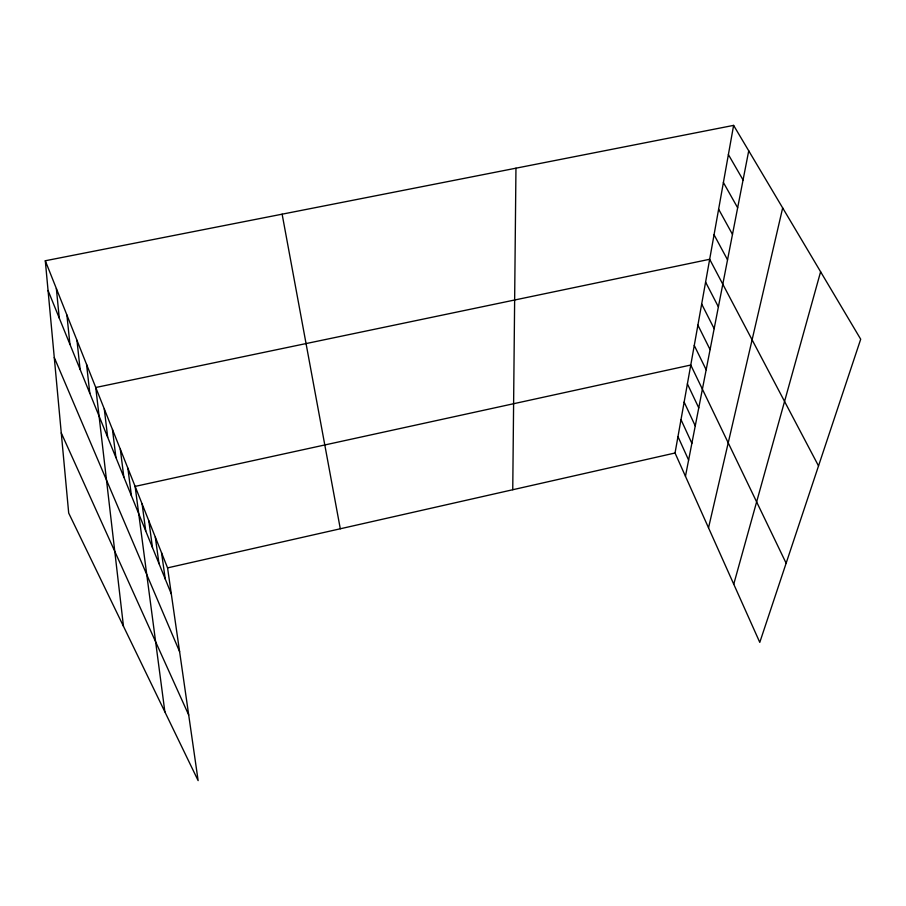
<?xml version="1.0" encoding="UTF-8"?>
<svg xmlns="http://www.w3.org/2000/svg" width="906" height="906" viewBox="0 0 906 906"><rect width="100%" height="100%" fill="white"/><g stroke="black" fill="none" stroke-linecap="round" stroke-linejoin="round"><path stroke-width="1.36" d="M512.751 489.738L515.956 168.188M733.611 125.379L860.7 339.218L759.783 642.377L675.038 453L733.611 125.379L45.3 260.758L68.697 513.079L198.131 780.621L167.565 567.881L45.3 260.758M685.457 476.296L748.73 150.815M708.526 527.824L782.671 207.916M733.747 584.189L820.61 271.755M167.565 567.881L675.038 453M728.39 154.586L743.056 179.954M723.396 182.502L737.654 207.78M718.628 209.207L732.478 234.371M714.053 234.767L727.541 259.818M818.526 465.922L709.67 259.275L95.753 387.496L123.465 626.273M705.593 282.094L718.39 306.885M701.674 304.042L714.155 328.674M697.903 325.141L710.077 349.625M694.268 345.458L706.159 369.773M786.136 563.226L690.768 365.027L135.119 486.397L164.869 711.856M687.394 383.884L698.764 407.881M684.143 402.083L695.253 425.899M681.006 419.648L691.878 443.294M677.971 436.613L688.617 460.078M61.268 432.932L188.708 715.015M54.281 357.553L179.603 651.663M48.063 290.498L171.302 593.928M282.128 214.178L340.294 528.776M161.54 552.751L165.266 579.047M155.3 537.077L158.992 563.623M148.822 520.803L152.491 547.62M142.106 503.929L145.741 530.995M127.871 468.175L131.427 495.763M120.317 449.217L123.839 477.066M112.469 429.489L115.923 457.587M104.281 408.923L107.678 437.281M86.568 364.427L89.807 393.272M76.965 340.305L80.102 369.388M66.908 315.039L69.932 344.348M56.365 288.55L59.264 318.085"/></g></svg>
